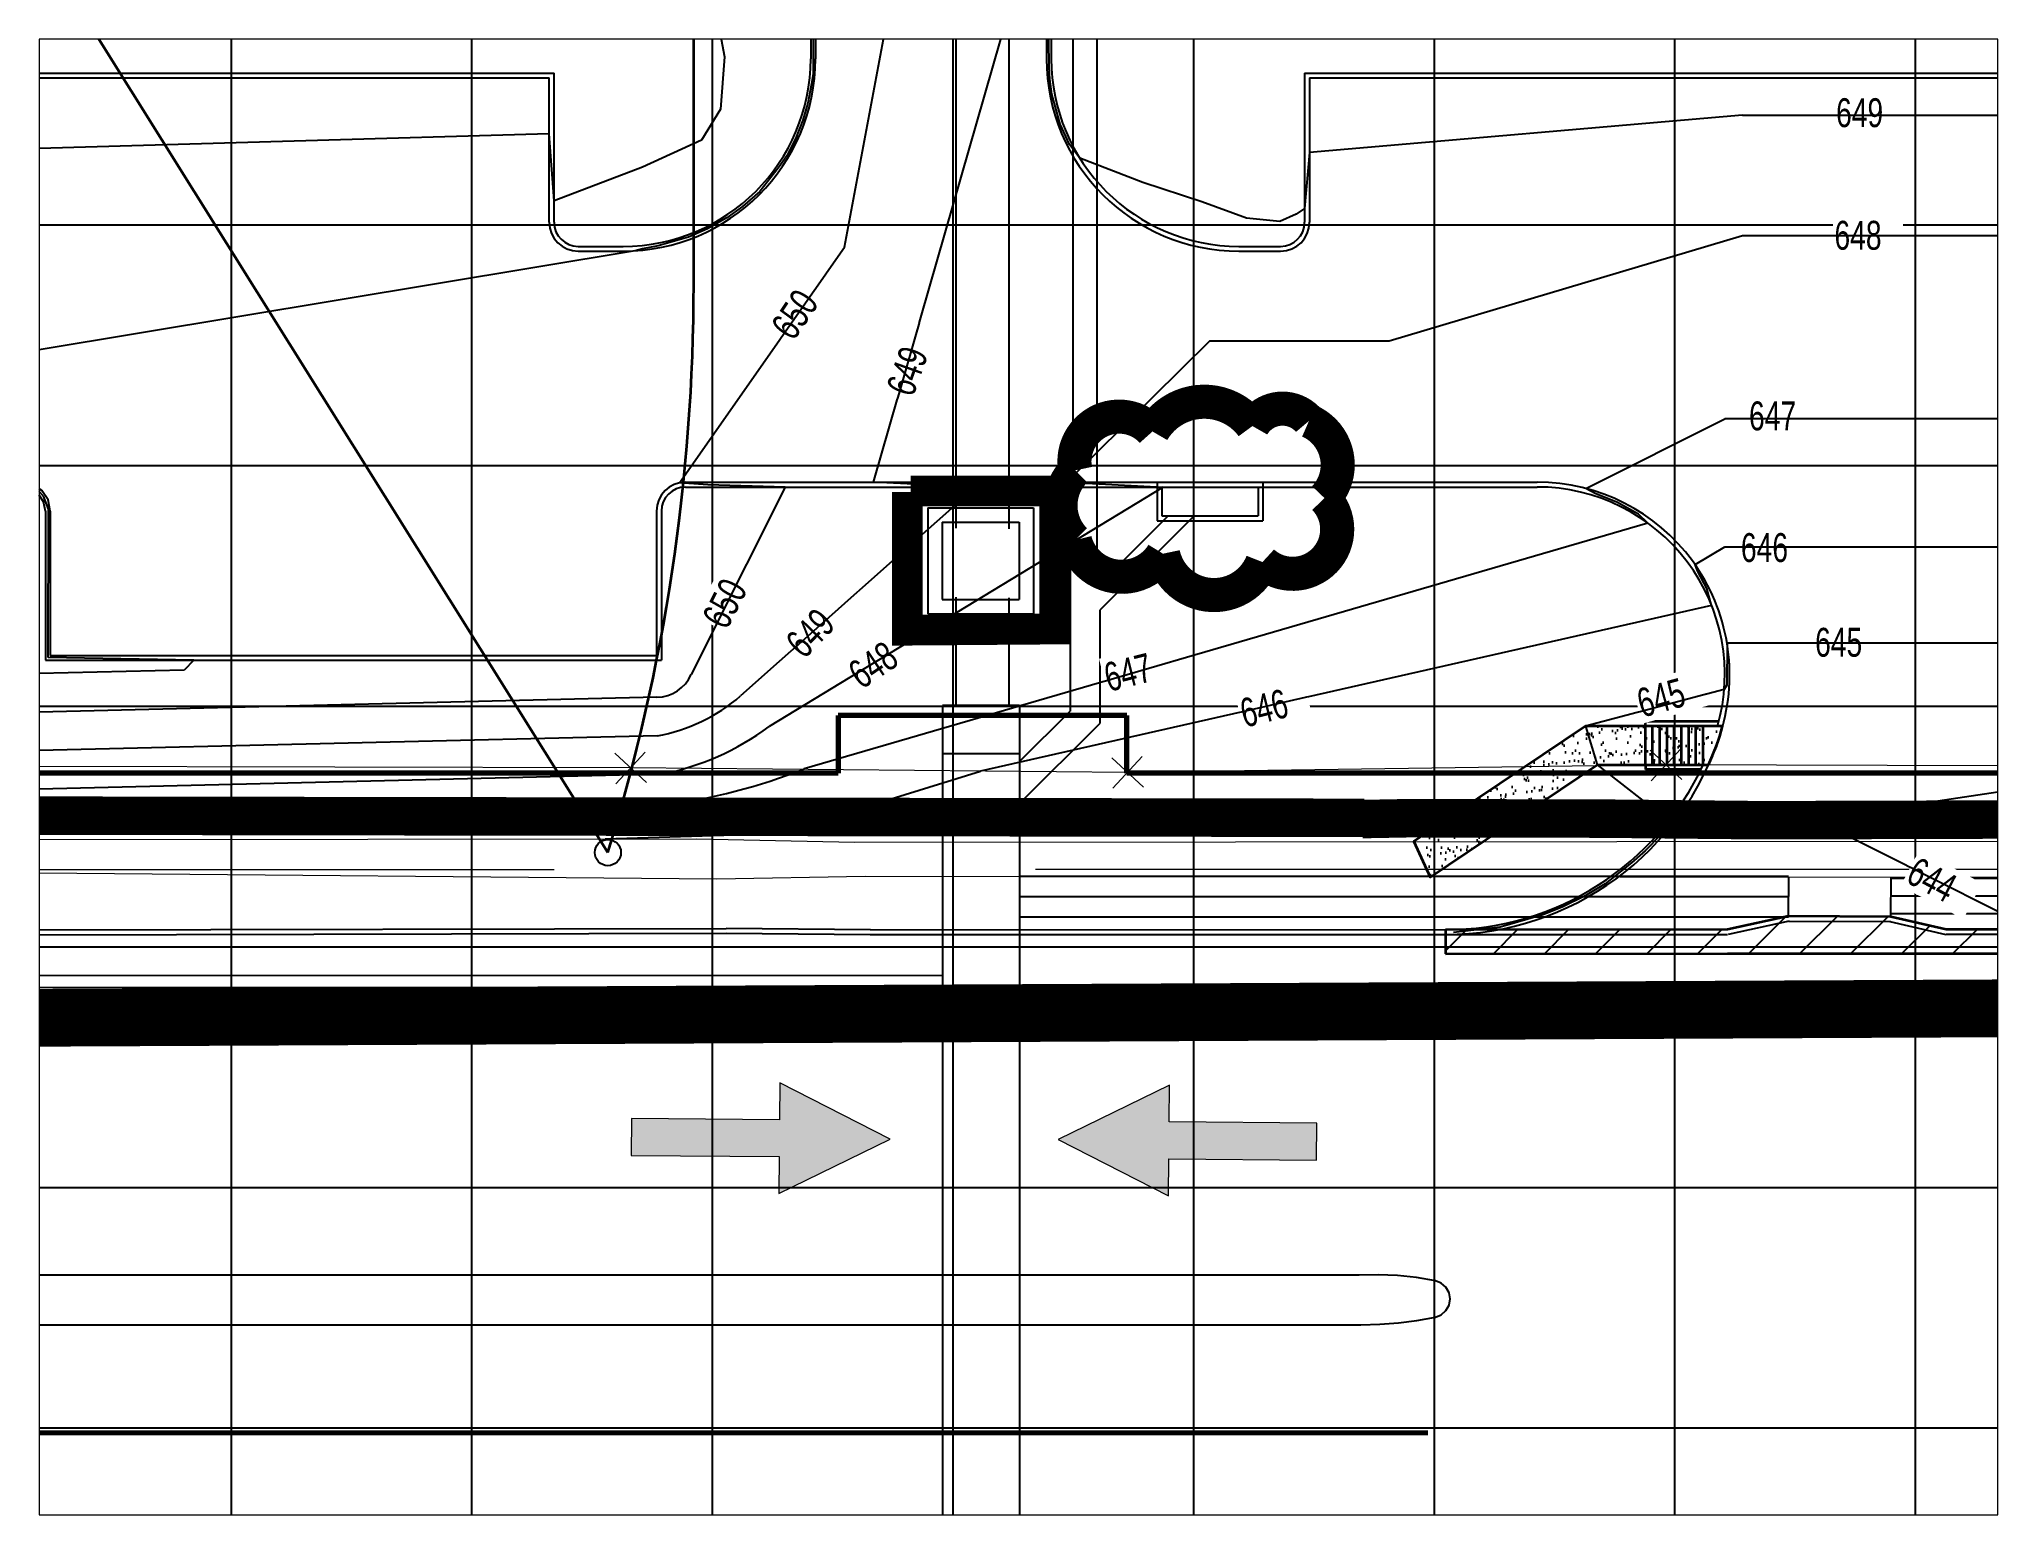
# Paper-space layout 'EXHIBIT' of a CAD drawing. Header units: feet, sheet in inches. Extents: x 0.4 to 10.6, y 0.2 to 7.9.
# The model-space entities are those that its viewports show. They can reach past a viewport. Long polylines and large blocks are cut down to what shows.
import ezdxf

# ---------------------------------------------------------------- set-up
doc = ezdxf.new("R2010")
doc.units = ezdxf.units.FT
doc.header["$MEASUREMENT"] = 0
for name, pattern in [('CENTER2', [28.575, 19.05, -3.175, 3.175, -3.175]), ('DASHED', [0.75, 0.5, -0.25]), ('DASHED2', [0.375, 0.25, -0.125]), ('HIDDEN', [0.375, 0.25, -0.125]), ('PHANTOM2', [1.25, 0.625, -0.125, 0.125, -0.125, 0.125, -0.125])]:
    doc.linetypes.add(name, pattern=pattern)
doc.layers.get('0').update_dxf_attribs({"lineweight": 18})
for name, color, linetype, lineweight in [('1-CM-DRAW', 9, 'Continuous', 25), ('BDY', 30, 'PHANTOM2', 70), ('BDY-ORIGINALTRACTS', 10, 'HIDDEN', 20), ('FENCE', 43, 'Continuous', 20), ('LIMITS OF DISTURBANCE', 1, 'Continuous', 18), ('PAVE-SAWCUT', 4, 'DASHED2', 35), ('PAVE-SAWCUT-HATCH', 7, 'Continuous', 25), ('PAVE-SIDE-EX', 8, 'Continuous', 18), ('PAVE-SIDEWALK', 6, 'Continuous', 35), ('PC', 43, 'Continuous', 25), ('TEXT-ANNOT-CONTOUR-PROP', 9, 'Continuous', 20), ('UE-SS', 81, 'CENTER2', 25), ('UP-SD', 160, 'DASHED', 25), ('UP-SD-INLET', 2, 'Continuous', 25), ('UP-SS', 52, 'Continuous', 35)]:
    doc.layers.add(name, color=color, linetype=linetype, lineweight=lineweight)
for name, color, linetype in [('A-SITE-CURB', 4, 'Continuous'), ('A-SITE-CURB-BACK', 200, 'Continuous'), ('A-SITE-CURB-FUTR', 6, 'Continuous'), ('BDY-BC', 20, 'Continuous'), ('BDY-GUTTER', 255, 'Continuous'), ('GRID', 254, 'HIDDEN'), ('LEGEND', 7, 'Continuous'), ('PVMT', 8, 'Continuous'), ('SILT FENCE', 200, 'Continuous'), ('UE-SD', 57, 'Continuous')]:
    doc.layers.add(name, color=color, linetype=linetype)
doc.styles.get("Standard").update_dxf_attribs({"font": 'ARIAL.TTF', "width": 0.7})

# ---------------------------------------------------------------- blocks, each defined once
blk = doc.blocks.new('X')
at = {"color": 0}
for p, q in [((-0.00294, -0.00294), (0.00294, 0.00294)), ((-0.00294, 0.00294), (0.00294, -0.00294))]:
    blk.add_line(p, q, dxfattribs=at)
blk.add_point((0, 0), dxfattribs=at)
blk = doc.blocks.new('inlet protection')
at = {"layer": 'LEGEND', "color": 170, "ltscale": 100, "const_width": 9.48}
blk.add_lwpolyline([(38.03, 58.52, 0.520567), (38.03, 58.52, 0.765195), (16.58, 47.73, 0.417879), (16.45, 28.3, 0.6649), (40.96, 24.56, 0.744833), (68.6, 22.24, 0.975642), (85.82, 40.03, 0.520567), (81.53, 61.46, 0.520567), (65.81, 60.03, 0.540264), (38.03, 58.52)], format="xyb", close=True, dxfattribs=at)

msp = doc.modelspace()

# ---------------------------------------------------------------- hatches: boundary and pattern name
at = {"layer": 'PAVE-SAWCUT-HATCH'}
h = msp.add_hatch(dxfattribs=at)
h.set_pattern_fill('ANSI31', color=256, scale=30, style=0)
h.paths.add_polyline_path([(11457.36, 9983.86), (11291.69, 9983.81), (11126.07, 9983.75), (11120.31, 9985.08), (11109.67, 9985.14), (11103.32, 9983.75), (11074.03, 9983.74), (11074.03, 9981.24), (11103.32, 9981.25), (11457.36, 9981.26)])
at = {"layer": 'PAVE-SIDEWALK'}
h = msp.add_hatch(dxfattribs=at)
h.set_pattern_fill('AR-SAND', style=0)
h.set_pattern_definition([(37.5, (0, 0), (-0.06299336, 1.92682377), [0, -1.52, 0, -1.7, 0, -1.625]), (7.5, (0, 0), (1.7697767, 2.82214607), [0, -0.82, 0, -1.37, 0, -0.525]), (327.5, (-1.23, 0), (3.11414186, 0.00565905), [0, -0.5, 0, -1.8, 0, -2.35]), (317.5, (-1.23, 0), (3.0061266, 0.87767556), [0, -0.25, 0, -1.18, 0, -1.35])])
edge = h.paths.add_edge_path()
edge.add_arc((11078.93, 10011.41), 24.78, 334.8337, 344.7041)
edge.add_line((11102.83, 10004.87), (11089.81, 10004.87))
edge.add_line((11089.81, 10004.87), (11088.59, 10004.87))
edge.add_line((11088.59, 10004.87), (11070.75, 9992.89))
edge.add_line((11070.75, 9992.89), (11072.45, 9989.21))
edge.add_line((11072.45, 9989.21), (11089.81, 10000.87))
edge.add_line((11089.81, 10000.87), (11101.36, 10000.87))

# ---------------------------------------------------------------- linework, layer by layer
for points in [[(11004.85, 9967.83), (11004.82, 9963.99), (10989.46, 9964.12), (10989.43, 9960.28), (11004.79, 9960.16), (11004.76, 9956.32), (11016.32, 9961.98), (11004.85, 9967.83)], [(11045.25, 9956.08), (11045.28, 9959.92), (11060.64, 9959.8), (11060.67, 9963.64), (11045.31, 9963.76), (11045.34, 9967.6), (11033.77, 9961.93), (11045.25, 9956.08)]]:
    msp.add_lwpolyline(points, close=True)
at = {"color": 254}
for points in [[(11004.76, 9956.32), (11004.85, 9967.83), (11016.32, 9961.98), (11004.85, 9967.83)], [(11045.34, 9967.6), (11045.25, 9956.08), (11033.77, 9961.93), (11045.25, 9956.08)], [(10989.46, 9964.12), (10989.43, 9960.28), (11004.82, 9963.99), (11004.79, 9960.16)], [(11060.64, 9959.8), (11060.67, 9963.64), (11045.28, 9959.92), (11045.31, 9963.76)]]:
    msp.add_solid(points, dxfattribs=at)
at = {"layer": '1-CM-DRAW'}
msp.add_line((11032.57, 10078.75), (11032.57, 10074.23), dxfattribs=at)
at = {"layer": 'A-SITE-CURB', "color": 7, "ltscale": 0.45}
for p, q in [((11008.57, 10078.75), (11008.57, 10074.23)), ((10926.91, 10072.23), (10980.91, 10072.23)), ((10926.91, 10057.23), (10926.91, 10072.23)), ((10980.91, 10057.23), (10980.91, 10072.23)), ((10983.91, 10054.23), (10988.57, 10054.23))]:
    msp.add_line(p, q, dxfattribs=at)
at = {"layer": 'A-SITE-CURB', "color": 7}
for p, q in [((11032.57, 10078.75), (11032.57, 10074.23)), ((11059.9, 10072.23), (11194.9, 10072.23)), ((11059.9, 10072.23), (11059.9, 10057.23)), ((11052.57, 10054.23), (11056.9, 10054.23)), ((10995.06, 10030.23), (11083.56, 10030.23)), ((10929.06, 10027.23), (10929.06, 10012.23)), ((10992.06, 10027.23), (10992.06, 10012.23)), ((10929.06, 10012.23), (10992.06, 10012.23))]:
    msp.add_line(p, q, dxfattribs=at)
at = {"layer": 'A-SITE-CURB', "color": 7, "ltscale": 0.45}
for centre, radius, start, end in [((10988.57, 10074.23), 20, 270, 360), ((10923.91, 10057.23), 3, 270, 0), ((10983.91, 10057.23), 3, 180, 270)]:
    msp.add_arc(centre, radius, start, end, dxfattribs=at)
at = {"layer": 'A-SITE-CURB', "color": 7}
for centre, radius, start, end in [((11052.57, 10074.23), 20, 180, 270), ((11056.9, 10057.23), 3, 270, 0), ((10926.06, 10027.23), 3, 0, 90), ((10995.06, 10027.23), 3, 90, 180), ((11083.56, 10010.23), 20, 342.4479, 90), ((11074.03, 10013.24), 30, 270.0033, 342.4479)]:
    msp.add_arc(centre, radius, start, end, dxfattribs=at)
at = {"layer": 'A-SITE-CURB-BACK', "color": 7}
for p, q in [((11008.07, 10078.75), (11008.07, 10074.23)), ((10926.41, 10072.73), (10981.41, 10072.73)), ((10981.41, 10057.23), (10981.41, 10072.73)), ((10983.91, 10054.73), (10988.57, 10054.73)), ((10995.06, 10029.73), (11083.56, 10029.73)), ((10928.56, 10027.23), (10928.56, 10011.73)), ((10992.56, 10027.23), (10992.56, 10011.73)), ((10928.56, 10011.73), (10992.56, 10011.73))]:
    msp.add_line(p, q, dxfattribs=at)
at = {"layer": 'A-SITE-CURB-BACK', "color": 7, "ltscale": 0.45}
for p, q in [((11033.07, 10078.75), (11033.07, 10074.23)), ((11059.4, 10072.73), (11195.4, 10072.73)), ((11059.4, 10072.73), (11059.4, 10057.23)), ((11052.57, 10054.73), (11056.9, 10054.73))]:
    msp.add_line(p, q, dxfattribs=at)
at = {"layer": 'A-SITE-CURB-BACK', "color": 7}
for centre, radius, start, end in [((10988.57, 10074.23), 19.5, 270, 360), ((10983.91, 10057.23), 2.5, 180, 270), ((10926.06, 10027.23), 2.5, 0, 90), ((10995.06, 10027.23), 2.5, 90, 180), ((11083.56, 10010.23), 19.5, 344.0497, 90), ((11074.03, 10013.24), 29.5, 270.0033, 335.1988)]:
    msp.add_arc(centre, radius, start, end, dxfattribs=at)
at = {"layer": 'A-SITE-CURB-BACK', "color": 7, "ltscale": 0.45}
for centre, radius, start, end in [((11052.57, 10074.23), 19.5, 180, 270), ((11056.9, 10057.23), 2.5, 270, 0)]:
    msp.add_arc(centre, radius, start, end, dxfattribs=at)
at = {"layer": 'A-SITE-CURB-FUTR', "color": 7}
msp.add_lwpolyline([(10489.96, 9931.84), (10772.72, 9931.84, 0.063349), (10816.96, 9937.47, -0.055002), (10853.25, 9942.7), (11065.25, 9942.7, 0.051122), (11072.98, 9943.49, 0.814038), (11072.98, 9947.26, 0.064835), (11065.05, 9947.85), (10784.02, 9947.85, 0.054396), (10738.6, 9942.9, -0.0391), (10696.15, 9936.95), (10489.99, 9936.95, 0.039916), (10480.07, 9936.16, 0.89837), (10480.27, 9932.39, -0.001182)], format="xyb", close=True, dxfattribs=at)
at = {"layer": 'A-SITE-CURB-FUTR', "color": 7, "const_width": 0.5}
msp.add_lwpolyline([(10861.73, 9931.46), (11072.2, 9931.46)], dxfattribs=at)
at = {"layer": 'BDY', "color": 7}
for p, q in [((11040.92, 10006), (11010.92, 10006)), ((11010.92, 10006), (11010.92, 10000)), ((11040.92, 10000), (11040.92, 10006)), ((11010.92, 10000), (10000, 10000)), ((11457.3, 10000), (11040.92, 10000))]:
    msp.add_line(p, q, dxfattribs=at)
at = {"layer": 'BDY-BC', "color": 7}
for p, q in [((11103.32, 9983.75), (11109.67, 9985.14)), ((11120.31, 9985.08), (11126.07, 9983.75)), ((10918.43, 9983.7), (10999.29, 9983.88)), ((11014.27, 9983.74), (10999.29, 9983.88)), ((11014.27, 9983.74), (11103.32, 9983.75)), ((11457.37, 9983.86), (11126.07, 9983.75))]:
    msp.add_line(p, q, dxfattribs=at)
at = {"layer": 'BDY-BC', "color": 5}
msp.add_line((11109.67, 9985.14), (11120.31, 9985.08), dxfattribs=at)
at = {"layer": 'BDY-GUTTER'}
for p, q in [((10918.43, 9983.2), (10999.29, 9983.38)), ((10999.29, 9983.38), (11014.26, 9983.24)), ((11014.27, 9983.24), (11103.32, 9983.25)), ((11103.43, 9983.26), (11109.78, 9984.65)), ((11109.67, 9984.64), (11120.31, 9984.58)), ((11120.2, 9984.6), (11126.01, 9983.25)), ((11457.37, 9983.36), (11126.07, 9983.25))]:
    msp.add_line(p, q, dxfattribs=at)
at = {"layer": 'BDY-ORIGINALTRACTS', "color": 7}
msp.add_line((11459.03, 9990.08), (9999.19, 9989.75), dxfattribs=at)
at = {"layer": 'FENCE'}
for p, q in [((10989.35, 10000.55), (10911.58, 10000.73)), ((11041, 10000.08), (10989.35, 10000.55)), ((11096.94, 10000.86), (11041, 10000.08)), ((11271.82, 10000.41), (11096.94, 10000.86))]:
    msp.add_line(p, q, dxfattribs=at)
at = {"layer": 'GRID', "color": 8, "linetype": 'HIDDEN', "ltscale": 25}
for p, q in [((10947.84, 10506.97), (10947.84, 9631.86)), ((10972.84, 10506.97), (10972.84, 9631.86)), ((10997.84, 10506.97), (10997.84, 9631.86)), ((11022.84, 10506.97), (11022.84, 9631.86)), ((11047.84, 10506.97), (11047.84, 9631.86)), ((11072.84, 10506.97), (11072.84, 9631.86)), ((11097.84, 10506.97), (11097.84, 9631.86)), ((11122.84, 10506.97), (11122.84, 9631.86)), ((9922.84, 10056.97), (11472.84, 10056.97)), ((9922.84, 10031.97), (11472.84, 10031.97)), ((9922.84, 10006.97), (11472.84, 10006.97)), ((9922.84, 9981.97), (11472.84, 9981.97)), ((9922.84, 9956.97), (11472.84, 9956.97)), ((9922.84, 9931.97), (11472.84, 9931.97))]:
    msp.add_line(p, q, dxfattribs=at)
at = {"layer": 'PAVE-SAWCUT'}
msp.add_lwpolyline([(11457.36, 9983.86), (11291.69, 9983.81), (11126.07, 9983.75), (11120.31, 9985.08), (11109.67, 9985.14), (11103.32, 9983.75), (11074.03, 9983.74), (11074.03, 9981.24), (11103.32, 9981.25), (11457.36, 9981.26), (11457.36, 9983.86)], close=True, dxfattribs=at)
at = {"layer": 'PAVE-SIDE-EX', "color": 7}
for p, q in [((10923.28, 9993.12), (10996.21, 9993.19)), ((10996.21, 9993.19), (11012.64, 9992.84)), ((11012.64, 9992.84), (11149.93, 9992.94)), ((10998.32, 9989), (10919.81, 9989.69)), ((11013.74, 9989.28), (10998.32, 9989)), ((11148.55, 9989.13), (11013.74, 9989.28))]:
    msp.add_line(p, q, dxfattribs=at)
at = {"layer": 'PAVE-SIDEWALK', "color": 7, "ltscale": 0.45}
for p, q in [((11102.45, 10005.37), (11094.81, 10005.37)), ((11100.57, 10000.37), (11094.81, 10000.37))]:
    msp.add_line(p, q, dxfattribs=at)
at = {"layer": 'PAVE-SIDEWALK', "color": 7}
for p, q in [((11094.81, 10004.87), (11094.81, 10005.37)), ((11094.81, 10000.87), (11094.81, 10004.87)), ((11095.56, 10000.87), (11095.56, 10004.87)), ((11096.31, 10000.87), (11096.31, 10004.87)), ((11097.06, 10000.87), (11097.06, 10004.87)), ((11097.81, 10000.87), (11097.81, 10004.87)), ((11098.56, 10000.87), (11098.56, 10004.87)), ((11099.31, 10000.87), (11099.31, 10004.87)), ((11100.06, 10000.87), (11100.06, 10004.87)), ((11100.81, 10000.87), (11100.81, 10004.87)), ((11094.81, 10000.87), (11094.81, 10000.37))]:
    msp.add_line(p, q, dxfattribs=at)
msp.add_lwpolyline([(11101.36, 10000.87, 0.043095), (11102.83, 10004.87), (11089.81, 10004.87), (11088.59, 10004.87), (11070.75, 9992.89), (11072.45, 9989.21), (11089.81, 10000.87)], format="xyb", close=True, dxfattribs=at)
at = {"layer": 'PC', "color": 47}
for p, q in [((10997.82, 10081.25), (10999.12, 10074.42)), ((11011.57, 10054.64), (11016.69, 10081.75)), ((11008.32, 10078.68), (11008.34, 10074.2)), ((11032.84, 10073.32), (11032.8, 10078.69)), ((10999.12, 10074.42), (10998.7, 10069)), ((11008.32, 10072.69), (11008.15, 10071.61)), ((11008.34, 10074.2), (11008.32, 10072.69)), ((11032.93, 10072.11), (11032.84, 10073.32)), ((11008.15, 10071.61), (11007.79, 10069.6)), ((11033.14, 10070.55), (11032.93, 10072.11)), ((11033.48, 10069.3), (11033.14, 10070.55)), ((10998.7, 10069), (10996.72, 10065.78)), ((11007.79, 10069.6), (11007.26, 10067.83)), ((11033.99, 10067.44), (11033.48, 10069.3)), ((11104.9, 10068.35), (11059.9, 10064.48)), ((11131.9, 10068.35), (11194.9, 10064.48)), ((10980.91, 10066.43), (10926.91, 10064.88)), ((10981.41, 10059.45), (10980.91, 10066.43)), ((11007.26, 10067.83), (11006.5, 10065.89)), ((11034.97, 10065.32), (11033.99, 10067.44)), ((10926.91, 10064.88), (10926.69, 10056.97)), ((10996.72, 10065.78), (10990.58, 10062.96)), ((11005.58, 10064.15), (11004.7, 10062.84)), ((11006.5, 10065.89), (11005.58, 10064.15)), ((11036.04, 10063.88), (11034.97, 10065.32)), ((11059.9, 10064.48), (11059.4, 10058.68)), ((10990.58, 10062.96), (10981.41, 10059.45)), ((11004.7, 10062.84), (11002.77, 10060.44)), ((11042.6, 10061.38), (11036.04, 10063.88)), ((11002.77, 10060.44), (11000.99, 10058.88)), ((11048.7, 10059.36), (11042.6, 10061.38)), ((11000.99, 10058.88), (10999.37, 10057.7)), ((11053.36, 10057.66), (11048.7, 10059.36)), ((11058.5, 10058.08), (11056.82, 10057.3)), ((11059.4, 10058.68), (11058.5, 10058.08)), ((10997.34, 10056.54), (10995.36, 10055.67)), ((10999.37, 10057.7), (10997.34, 10056.54)), ((11056.82, 10057.3), (11053.36, 10057.66)), ((10989.84, 10054.27), (10845.23, 10030.23)), ((10990.6, 10054.47), (10989.84, 10054.27)), ((10992.22, 10054.79), (10990.6, 10054.47)), ((10995.36, 10055.67), (10992.22, 10054.79)), ((11068.19, 10044.9), (11104.9, 10055.85)), ((11131.9, 10055.85), (11242.92, 10030.22)), ((11049.56, 10044.9), (11034.69, 10030.23)), ((11049.56, 10044.9), (11068.19, 10044.9)), ((11049.56, 10044.9), (11049.56, 10044.9)), ((11088.6, 10029.59), (11103.06, 10036.83)), ((10927.07, 10029.82), (10926.39, 10029.94)), ((10927.79, 10029.36), (10927.07, 10029.82)), ((10997.39, 10029.96), (10994.43, 10030.16)), ((11005.41, 10029.73), (10997.39, 10029.96)), ((11025.2, 10029.73), (11014.58, 10030.23)), ((11034.69, 10030.23), (11044.69, 10029.73)), ((11089.58, 10029.05), (11088.6, 10029.59)), ((10928.37, 10028.77), (10927.79, 10029.36)), ((10928.86, 10027.44), (10928.37, 10028.77)), ((11091.92, 10028.12), (11089.58, 10029.05)), ((11094.1, 10026.91), (11091.92, 10028.12)), ((10928.83, 10012.01), (10928.86, 10027.44)), ((11095.06, 10025.98), (11094.1, 10026.91)), ((11099.97, 10021.67), (11103.06, 10023.53)), ((11100.22, 10021.01), (11099.97, 10021.67)), ((11101.2, 10019.19), (11100.22, 10021.01)), ((11101.69, 10017.42), (11101.2, 10019.19)), ((11103.29, 10013.53), (11103.28, 10009.16)), ((10943.98, 10011.73), (10928.83, 10012.01)), ((10943.98, 10011.73), (10942.98, 10010.71)), ((10942.98, 10010.71), (10792.7, 10007.14)), ((11103.28, 10009.16), (11103, 10008.7)), ((10992.09, 10007.88), (10792.79, 10003.14)), ((10992.11, 10003.88), (10824.19, 9999.89)), ((11088.59, 10004.87), (11089.81, 10000.87)), ((10992.5, 9999.89), (10866.96, 9996.9)), ((11006.16, 9994.14), (11025.73, 10000.22)), ((11089.81, 10000.87), (11097.24, 9995.04)), ((11134.53, 9998.48), (11112.47, 9995.19)), ((10992.84, 9996.69), (10911.16, 9993.95)), ((11097.24, 9995.04), (11096.37, 9993.57)), ((10986.72, 9993.18), (11003.5, 9993.7)), ((11096.37, 9993.57), (11094.77, 9991.92)), ((11094.77, 9991.92), (11093.37, 9990.68)), ((11093.37, 9990.68), (11090.62, 9988.51)), ((11088.56, 9987.26), (11086.17, 9986.08)), ((11090.62, 9988.51), (11088.56, 9987.26)), ((11084.15, 9985.3), (11079.7, 9984.01)), ((11086.17, 9986.08), (11084.15, 9985.3)), ((11079.7, 9984.01), (11074.87, 9983.44))]:
    msp.add_line(p, q, dxfattribs=at)
for centre, radius, start, end in [((10992, 10011.88), 4, 271.3605, 336.0281), ((10988.85, 10021.84), 18.26, 280.2853, 310.841), ((10987.12, 10027.35), 27.99, 281.0827, 306.487), ((10984.86, 10057.74), 61.57, 277.445, 291.4693), ((11003.19, 10003.69), 10, 271.7663, 287.252)]:
    msp.add_arc(centre, radius, start, end, dxfattribs=at)
at = {"layer": 'PVMT', "color": 5}
for p, q in [((11109.67, 9985.14), (11109.7, 9989.17)), ((11120.31, 9985.08), (11120.34, 9989.16))]:
    msp.add_line(p, q, dxfattribs=at)
at = {"layer": 'SILT FENCE', "linetype": 'Continuous', "const_width": 4}
msp.add_lwpolyline([(11065.59, 9995.36), (10726.57, 9995.92), (10342.59, 9996.06), (10016.85, 9995.78, -0.430854), (9991.13, 10017.87), (9987.16, 10249.94)], format="xyb", dxfattribs=at)
msp.add_lwpolyline([(11065.39, 9995.23), (11070.1, 9995.32), (11090.18, 9995.28), (11107.06, 9995.11), (11136.99, 9995.2)], dxfattribs=at)
at = {"layer": 'UE-SD', "color": 5}
for p, q in [((11023.2, 10025.44), (11023.2, 10243.83)), ((11028.7, 10025.39), (11028.7, 10241.55)), ((11023.2, 10007.02), (11023.2, 10018.3)), ((11028.7, 10007.02), (11028.7, 10018.21)), ((11021.77, 10007.02), (11021.77, 9895.25)), ((11029.77, 10007.02), (11021.77, 10007.02)), ((11029.77, 10007.02), (11029.77, 9895.25)), ((11029.77, 10002.02), (11021.77, 10002.02)), ((11109.69, 9989.28), (11029.77, 9989.28)), ((11287.47, 9989.05), (11120.32, 9989.05)), ((11109.69, 9987.16), (11029.77, 9987.16)), ((11463.45, 9987.21), (11120.32, 9987.21)), ((11109.69, 9985.03), (11029.77, 9985.03)), ((11287.47, 9985.38), (11120.32, 9985.38)), ((11021.77, 9978.96), (10838.29, 9978.99)), ((11021.77, 9977.71), (10392.91, 9977.82)), ((11021.77, 9976.46), (10838.29, 9976.49))]:
    msp.add_line(p, q, dxfattribs=at)
at = {"layer": 'UE-SS', "linetype": 'Continuous'}
msp.add_circle((10987, 9991.75), 1.36, dxfattribs=at)
msp.add_circle((10987, 9991.75), 1.36, dxfattribs=at)
at = {"layer": 'UP-SD'}
for p, q in [((11035.31, 10154.04), (11035.31, 10021.73)), ((11037.81, 10153), (11037.81, 10021.73)), ((11047.92, 10026.73), (11038.11, 10016.92)), ((11045.21, 10026.73), (11038.11, 10019.63)), ((11035.02, 10021.73), (11035.02, 10006.45)), ((11038.11, 10021.73), (11035.02, 10021.73)), ((11038.11, 10021.73), (11038.11, 10019.63)), ((11038.11, 10016.92), (11038.11, 10005.17)), ((11029.77, 10001.2), (11035.02, 10006.45)), ((11029.77, 9996.84), (11038.11, 10005.17))]:
    msp.add_line(p, q, dxfattribs=at)
at = {"layer": 'UP-SD-INLET', "color": 5}
for p, q in [((11044.06, 10030.23), (11055.06, 10030.23)), ((11044.06, 10030.23), (11044.06, 10026.23)), ((11044.56, 10029.73), (11054.56, 10029.73)), ((11044.56, 10029.73), (11044.56, 10026.73)), ((11054.56, 10029.73), (11054.56, 10026.73)), ((11055.06, 10030.23), (11055.06, 10026.23)), ((11020.23, 10027.56), (11031.23, 10027.56)), ((11031.23, 10027.56), (11031.23, 10016.56)), ((11021.73, 10026.06), (11029.73, 10026.06)), ((11021.73, 10026.06), (11021.73, 10018.06)), ((11029.73, 10026.06), (11029.73, 10018.06)), ((11044.06, 10026.23), (11055.06, 10026.23)), ((11044.56, 10026.73), (11054.56, 10026.73)), ((11021.73, 10018.06), (11029.73, 10018.06))]:
    msp.add_line(p, q, dxfattribs=at)
at = {"layer": 'UP-SS'}
for p, q in [((10995.92, 10050.82), (10995.92, 10234.8)), ((10987, 9991.75), (10932.84, 10078.29))]:
    msp.add_line(p, q, dxfattribs=at)
msp.add_arc((10795.92, 10050.82), 200, 342.8223, 0, dxfattribs=at)

# ---------------------------------------------------------------- block references
at = {"xscale": 0.3738502713858907, "yscale": 0.3738502713858907, "zscale": 0.3738502713876938}
msp.add_blockref('inlet protection', (11029.37, 10013.62), dxfattribs=at)
at = {"layer": 'FENCE', "xscale": 540.0000000000001, "yscale": 540, "zscale": 540, "rotation": 92.12920690953888}
for p in [(10989.35, 10000.55, 1939.31), (11041, 10000.08, 1937.45), (11096.94, 10000.86, 1936.27)]:
    msp.add_blockref('X', p, dxfattribs=at)

# ---------------------------------------------------------------- wipeouts: each hides what was drawn before it
for points in [[(11114.48, 10066.52), (11121.62, 10066.52), (11121.62, 10070.72), (11114.48, 10070.72)], [(11105.43, 10035.02), (11112.69, 10035.02), (11112.69, 10039.22), (11105.43, 10039.22)], [(11104.59, 10021.34), (11111.85, 10021.34), (11111.85, 10025.54), (11104.59, 10025.54)], [(11112.29, 10011.5), (11119.55, 10011.5), (11119.55, 10015.7), (11112.29, 10015.7)]]:
    msp.add_wipeout(points).dxf.layer = 'TEXT-ANNOT-CONTOUR-PROP'

# ---------------------------------------------------------------- next in the draw order: linework, layer by layer
at = {"layer": 'PC', "color": 47}
for p, q in [((11104.9, 10068.35), (11131.9, 10068.35)), ((11134.32, 10036.83), (11103.06, 10036.83)), ((11103.06, 10023.53), (11134.32, 10023.53)), ((11103.29, 10013.53), (11133.87, 10013.53))]:
    msp.add_line(p, q, dxfattribs=at)

# ---------------------------------------------------------------- next in the draw order: texts
at = {"layer": 'PC', "color": 47, "linetype": 'DASHED2', "width": 0.7}
for s, p in [('649', (11114.62, 10067.12)), ('647', (11105.57, 10035.62)), ('646', (11104.73, 10021.94)), ('645', (11112.44, 10012.1))]:
    msp.add_text(s, height=3, dxfattribs=at).set_placement(p)

# ---------------------------------------------------------------- next in the draw order: wipeouts: each hides what was drawn before it
for points in [[(11114.3, 10053.78), (11121.56, 10053.78), (11121.56, 10057.98), (11114.3, 10057.98)], [(11006.82, 10043.72), (11011.38, 10050.48), (11007.16, 10053.33), (11002.59, 10046.58)], [(11019.48, 10038.06), (11022.21, 10045.74), (11017.41, 10047.45), (11014.68, 10039.76)], [(10999.82, 10014.38), (11003.13, 10020.84), (10999.39, 10022.76), (10996.08, 10016.3)], [(11013.58, 10008.07), (11019.59, 10012.13), (11017.24, 10015.61), (11011.23, 10011.55)], [(11039.05, 10007.81), (11046.09, 10009.57), (11045.07, 10013.65), (11038.03, 10011.88)], [(11053.18, 10004.1), (11060.22, 10005.86), (11059.2, 10009.94), (11052.16, 10008.17)], [(11094.49, 10005.14), (11101.48, 10007.07), (11100.36, 10011.12), (11093.37, 10009.18)], [(11121.32, 9988.28), (11127.84, 9984.85), (11129.79, 9988.57), (11123.27, 9992)]]:
    msp.add_wipeout(points).dxf.layer = 'TEXT-ANNOT-CONTOUR-PROP'

# ---------------------------------------------------------------- next in the draw order: linework, layer by layer
at = {"layer": 'PC', "color": 47}
for p, q in [((11029.39, 10081.75), (11014.58, 10030.23)), ((10994.43, 10030.16), (11011.57, 10054.64)), ((11104.9, 10055.85), (11131.9, 10055.85)), ((11101.69, 10017.42), (11025.73, 10000.22)), ((11103, 10008.7), (11088.59, 10004.87)), ((11112.47, 9995.19), (11135.23, 9983.75))]:
    msp.add_line(p, q, dxfattribs=at)
at = {"layer": 'SILT FENCE', "linetype": 'DASHED2', "const_width": 3.2}
msp.add_lwpolyline([(11018.11, 10029.2), (11018.11, 10014.86), (11033.43, 10014.98), (11033.43, 10029.32), (11018.47, 10029.32), (11018.47, 10029.32)], dxfattribs=at)
at = {"layer": 'UP-SD-INLET', "color": 5}
for p, q in [((11020.23, 10027.56), (11020.23, 10016.56)), ((11020.23, 10016.56), (11031.23, 10016.56))]:
    msp.add_line(p, q, dxfattribs=at)

# ---------------------------------------------------------------- next in the draw order: texts
at = {"layer": 'PC', "color": 47, "linetype": 'DASHED2', "width": 0.7}
msp.add_text('648', height=3, dxfattribs=at).set_placement((11114.45, 10054.38))
for s, rotation, p in [('650', 55.9311, (11006.28, 10044.8)), ('649', 70.4465, (11018.69, 10038.97)), ('650', 62.8714, (10999.35, 10014.78)), ('647', 14.0665, (11039.04, 10008.43)), ('645', 15.4971, (11094.47, 10005.75)), ('646', 14.0665, (11053.17, 10004.71)), ('644', 332.2588, (11121.72, 9988.75))]:
    msp.add_text(s, height=3, rotation=rotation, dxfattribs=at).set_placement(p)

# ---------------------------------------------------------------- next in the draw order: wipeouts: each hides what was drawn before it
msp.add_wipeout([(11007.72, 10011.24), (11012.69, 10016.37), (11009.67, 10019.29), (11004.7, 10014.16)]).dxf.layer = 'TEXT-ANNOT-CONTOUR-PROP'

# ---------------------------------------------------------------- next in the draw order: linework, layer by layer
at = {"layer": 'LIMITS OF DISTURBANCE', "linetype": 'DASHED2', "ltscale": 80, "const_width": 6}
msp.add_lwpolyline([(11397.79, 10254.46), (10749.1, 10255.16), (9978.29, 10255.31), (9983.02, 10013.13, 0.38376), (10024.89, 9979), (10506.44, 9972.56), (11466.59, 9977.18), (11428.65, 10203.63)], format="xyb", close=True, dxfattribs=at)
at = {"layer": 'PC', "color": 47}
for p, q in [((11005.41, 10029.73), (10995.65, 10010.25)), ((11025.2, 10029.73), (11000.79, 10008.03)), ((11044.69, 10029.73), (11003.77, 10004.85)), ((11095.06, 10025.98), (11007.4, 10000.45))]:
    msp.add_line(p, q, dxfattribs=at)

# ---------------------------------------------------------------- next in the draw order: texts
at = {"layer": 'PC', "color": 47, "linetype": 'DASHED2', "width": 0.7}
for s, rotation, p in [('649', 45.8878, (11007.39, 10011.76)), ('648', 34.0191, (11013.36, 10008.64))]:
    msp.add_text(s, height=3, rotation=rotation, dxfattribs=at).set_placement(p)

psp = doc.layouts.new('EXHIBIT')

# ---------------------------------------------------------------- viewports
at = {"layer": '1-CM-DRAW'}
psp.add_viewport(center=(5.484, 4.057), size=(10.176, 7.6653), view_center_point=(11029.66, 9999.607), view_height=153.30596, dxfattribs=at)

doc.saveas('drawing.dxf')
